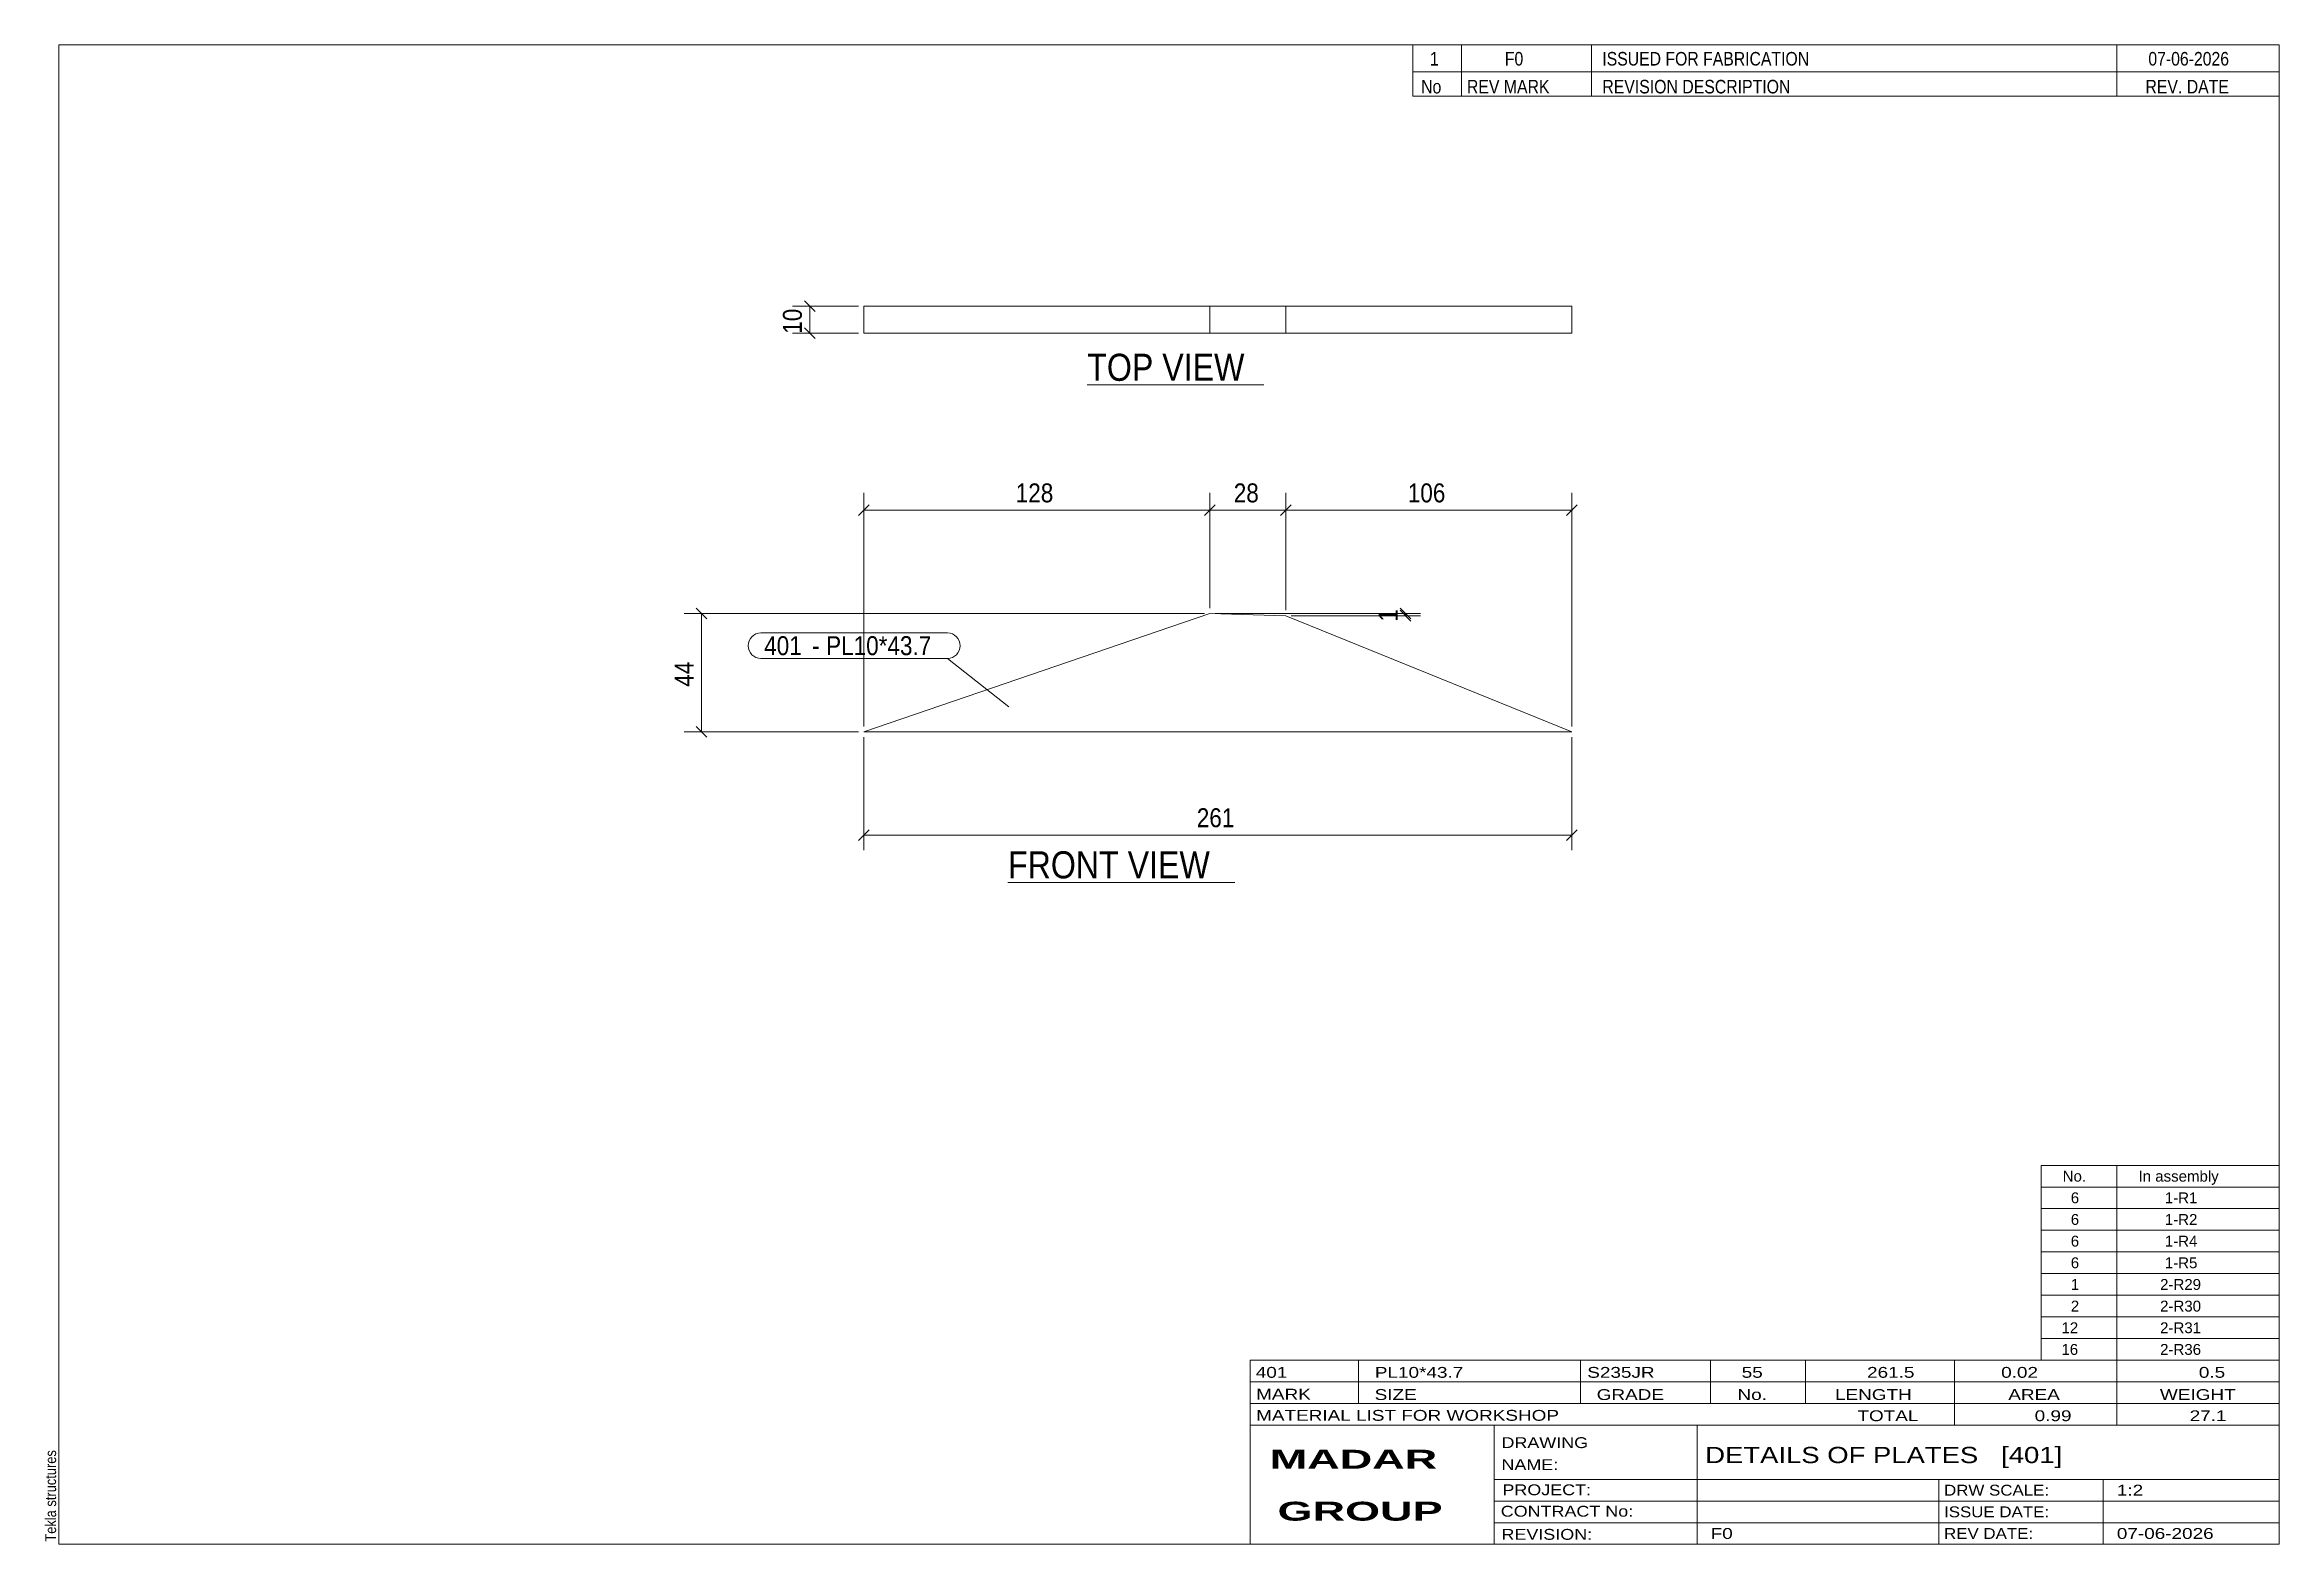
# Model space of a CAD drawing. Header units: millimetres. Extents: x 2 to 415, y 5 to 282.
import ezdxf

# ---------------------------------------------------------------- set-up
doc = ezdxf.new("R2010")
doc.units = ezdxf.units.MM
doc.linetypes.add('XKITLINE00', pattern=[0])
for name, color, linetype, lineweight in [('Dimensions', 7, 'Continuous', 0), ('DrawingSheet', 5, 'Continuous', 0), ('OtherObjectType', 7, 'Continuous', 0), ('Part', 2, 'Continuous', 0), ('PartMark', 7, 'Continuous', 0)]:
    doc.layers.add(name, color=color, linetype=linetype, lineweight=lineweight)
doc.styles.add('ARIAL', font='ARIAL.TTF')
doc.styles.add('ARIAL_BOLD', font='ARIALBD.TTF')
doc.styles.add('ARIAL_NARROW', font='ARIALN.TTF')

# ---------------------------------------------------------------- blocks, each defined once
blk = doc.blocks.new('*A1')
at = {"layer": 'Part', "color": 2, "linetype": 'XKITLINE00', "lineweight": 0}
for p, q in [((217.52, 176.93), (153.65, 155.09)), ((217.52, 176.93), (231.57, 176.53)), ((231.57, 176.53), (284.38, 155.09)), ((284.38, 155.09), (153.65, 155.09))]:
    blk.add_line(p, q, dxfattribs=at)
blk = doc.blocks.new('*A2')
at = {"layer": 'Part', "color": 2, "linetype": 'XKITLINE00', "lineweight": 0}
for p, q in [((284.38, 233.7), (153.65, 233.7)), ((153.65, 233.7), (153.65, 228.7)), ((217.52, 228.7), (217.52, 233.7)), ((231.57, 228.7), (231.57, 233.7)), ((284.38, 228.7), (284.38, 233.7)), ((284.38, 228.7), (153.65, 228.7))]:
    blk.add_line(p, q, dxfattribs=at)
blk = doc.blocks.new('*A3')
at = {"layer": 'DrawingSheet', "color": 5, "linetype": 'XKITLINE00', "lineweight": 0}
for p, q in [((415, 282), (5, 282)), ((5, 282), (5, 5)), ((415, 5), (415, 282)), ((5, 5), (415, 5))]:
    blk.add_line(p, q, dxfattribs=at)
at = {"layer": 'DrawingSheet', "color": 5, "style": 'ARIAL', "width": 0.85}
blk.add_text('Tekla structures', height=2, rotation=90, dxfattribs=at).set_placement((4.5, 5.5))
blk = doc.blocks.new('*A4')
at = {"layer": 'OtherObjectType', "color": 7, "linetype": 'XKITLINE00', "lineweight": 0}
for p, q in [((371, 75), (415, 75)), ((371, 71), (371, 75)), ((385, 71), (385, 75)), ((415, 71), (415, 75)), ((371, 71), (415, 71)), ((371, 67), (371, 71)), ((385, 67), (385, 71)), ((415, 67), (415, 71)), ((371, 67), (415, 67)), ((371, 63), (371, 67)), ((385, 63), (385, 67)), ((415, 63), (415, 67)), ((371, 63), (415, 63)), ((371, 59), (371, 63)), ((385, 59), (385, 63)), ((415, 59), (415, 63)), ((371, 59), (415, 59)), ((371, 55), (371, 59)), ((385, 55), (385, 59)), ((415, 55), (415, 59)), ((371, 55), (415, 55)), ((371, 51), (371, 55)), ((385, 51), (385, 55)), ((415, 51), (415, 55)), ((371, 51), (415, 51)), ((371, 47), (371, 51)), ((385, 47), (385, 51)), ((415, 47), (415, 51)), ((371, 47), (415, 47)), ((371, 43), (371, 47)), ((385, 43), (385, 47)), ((415, 43), (415, 47)), ((371, 43), (415, 43)), ((371, 39), (371, 43)), ((385, 39), (385, 43)), ((415, 39), (415, 43)), ((371, 39), (415, 39))]:
    blk.add_line(p, q, dxfattribs=at)
at = {"layer": 'OtherObjectType', "color": 7, "style": 'ARIAL_NARROW', "width": 1.211571}
for s, p in [('No.', (375, 72)), ('In assembly', (389, 72)), ('6', (376.5, 68)), ('6', (376.5, 64)), ('1-R1', (393.86, 68)), ('1-R2', (393.86, 64)), ('6', (376.5, 60)), ('1-R4', (393.86, 60)), ('6', (376.5, 56)), ('1-R5', (393.86, 56)), ('1', (376.5, 52)), ('2-R29', (392.99, 52)), ('2', (376.5, 48)), ('2-R30', (392.99, 48)), ('12', (374.77, 44)), ('2-R31', (392.99, 44)), ('16', (374.77, 40)), ('2-R36', (392.99, 40))]:
    blk.add_text(s, height=2, dxfattribs=at).set_placement(p)
blk = doc.blocks.new('*A5')
at = {"layer": 'OtherObjectType', "color": 7, "linetype": 'XKITLINE00', "lineweight": 0}
for p, q in [((255, 282), (415, 282)), ((415, 282), (255, 282)), ((255, 282), (255, 277)), ((264, 282), (264, 277)), ((288, 282), (288, 277)), ((385, 282), (385, 277)), ((415, 282), (415, 277)), ((255, 277), (415, 277)), ((255, 277), (255, 272.5)), ((255, 277), (415, 277)), ((264, 277), (264, 272.5)), ((288, 277), (288, 272.5)), ((385, 277), (385, 272.5)), ((415, 277), (415, 272.5)), ((415, 272.5), (255, 272.5))]:
    blk.add_line(p, q, dxfattribs=at)
at = {"layer": 'OtherObjectType', "color": 7, "style": 'ARIAL_NARROW'}
for s, width, p in [('1', 1.017001, (258.16, 278.15)), ('F0', 1.017001, (272, 278.15)), ('ISSUED FOR FABRICATION', 1.017001, (290, 278.15)), ('07-06-2026', 1.017001, (390.82, 278.15)), ('No', 1.02, (256.54, 273)), ('REV MARK', 1.02, (265, 273)), ('REVISION DESCRIPTION', 1.02, (290, 273)), ('REV. DATE', 1.02, (390.28, 273))]:
    blk.add_text(s, height=2.5, dxfattribs=dict(at, width=width)).set_placement(p)
blk = doc.blocks.new('*A6')
at = {"layer": 'OtherObjectType', "color": 7, "linetype": 'XKITLINE00', "lineweight": 0}
for p, q in [((225, 39), (415, 39)), ((225, 39), (225, 35)), ((225, 39), (415, 39)), ((245, 35), (245, 39)), ((286, 35), (286, 39)), ((310, 35), (310, 39)), ((327.5, 35), (327.5, 39)), ((355, 35), (355, 39)), ((385, 35), (385, 39)), ((415, 35), (415, 39)), ((225, 35), (415, 35)), ((225, 35), (225, 5)), ((225, 35), (415, 35)), ((245, 31), (245, 35)), ((286, 31), (286, 35)), ((310, 31), (310, 35)), ((327.5, 31), (327.5, 35)), ((355, 31), (355, 35)), ((385, 31), (385, 35)), ((415, 31), (415, 35)), ((225, 31), (415, 31)), ((355, 27), (355, 31)), ((385, 27), (385, 31)), ((415, 27), (415, 31)), ((225, 27), (415, 27)), ((270, 21), (270, 27)), ((307.5, 17), (307.5, 27)), ((415, 21), (415, 27)), ((270, 21), (270, 5)), ((415, 17), (415, 21)), ((270, 17), (415, 17)), ((307.5, 5), (307.5, 17)), ((352.16, 13), (352.16, 17)), ((382.5, 5), (382.5, 17)), ((415, 13), (415, 17)), ((270, 13), (415, 13)), ((352.16, 5), (352.16, 13)), ((415, 9), (415, 13)), ((270, 9), (415, 9)), ((415, 5), (415, 9)), ((225, 5), (415, 5)), ((262.5, 5), (415, 5))]:
    blk.add_line(p, q, dxfattribs=at)
at = {"layer": 'OtherObjectType', "color": 7, "style": 'ARIAL_NARROW'}
for s, height, width, p in [('401', 2, 1.525501, (226.01, 35.76)), ('PL10*43.7', 2, 1.525501, (248, 35.76)), ('S235JR', 2, 1.525501, (287.22, 35.76)), ('55', 2, 1.525501, (315.73, 35.76)), ('261.5', 2, 1.525501, (338.88, 35.76)), ('0.02', 2, 1.525501, (363.64, 35.76)), ('0.5', 2, 1.525501, (400.14, 35.76)), ('MARK', 2, 1.525501, (226.08, 31.73)), ('SIZE', 2, 1.525501, (247.96, 31.66)), ('GRADE', 2, 1.525501, (288.96, 31.66)), ('No.', 2, 1.525501, (314.96, 31.66)), ('LENGTH', 2, 1.525501, (332.96, 31.66)), ('AREA', 2, 1.525501, (364.96, 31.66)), ('WEIGHT', 2, 1.525501, (392.96, 31.66)), ('MATERIAL LIST FOR WORKSHOP', 2, 1.525501, (226.08, 27.82)), ('TOTAL', 2, 1.525501, (337.1, 27.75)), ('0.99', 2, 1.525501, (369.83, 27.75)), ('27.1', 2, 1.525501, (398.45, 27.75)), ('DRAWING', 2, 1.445, (271.38, 22.78)), ('NAME:', 2, 1.445, (271.38, 18.72)), ('DETAILS OF PLATES   [401]', 3, 1.474651, (309, 20)), ('PROJECT:', 2, 1.445, (271.55, 14.07)), ('DRW SCALE:', 2, 1.36, (353.1, 14)), ('1:2', 2, 1.525501, (385, 14)), ('CONTRACT No:', 2, 1.445, (271.25, 10.11)), ('ISSUE DATE:', 2, 1.36, (353.1, 10)), ('REVISION:', 2, 1.445, (271.38, 5.84)), ('F0', 2, 1.525501, (310, 6)), ('REV DATE:', 2, 1.36, (353.1, 6)), ('07-06-2026', 2, 1.525501, (385, 6))]:
    blk.add_text(s, height=height, dxfattribs=dict(at, width=width)).set_placement(p)
at = {"layer": 'OtherObjectType', "color": 1, "style": 'ARIAL_BOLD', "width": 1.7}
for s, p in [('MADAR ', (228.58, 18.97)), ('GROUP', (230.03, 9.37))]:
    blk.add_text(s, height=3.5, dxfattribs=at).set_placement(p)
blk = doc.blocks.new('*A7')
at = {"layer": 'Dimensions', "color": 7, "linetype": 'XKITLINE00', "lineweight": 0}
for p, q in [((153.65, 154.09), (153.65, 133.21)), ((284.38, 154.09), (284.38, 133.21)), ((154.64, 137), (152.66, 135.02)), ((285.37, 137), (283.39, 135.02)), ((153.65, 136.01), (284.38, 136.01))]:
    blk.add_line(p, q, dxfattribs=at)
at = {"layer": 'Dimensions', "color": 3}
for p in [(153.65, 136.01), (284.38, 136.01)]:
    blk.add_point(p, dxfattribs=at)
at = {"layer": 'Dimensions', "color": 3, "style": 'ARIAL', "width": 0.85}
blk.add_text('261', height=3.5, dxfattribs=at).set_placement((215.12, 137.46))
blk = doc.blocks.new('*A8')
at = {"layer": 'Dimensions', "color": 7, "linetype": 'XKITLINE00', "lineweight": 0}
for p, q in [((153.65, 156.09), (153.65, 199.21)), ((217.52, 177.93), (217.52, 199.21)), ((154.64, 197), (152.66, 195.02)), ((153.65, 196.01), (217.52, 196.01)), ((218.51, 197), (216.53, 195.02))]:
    blk.add_line(p, q, dxfattribs=at)
at = {"layer": 'Dimensions', "color": 3}
for p in [(153.65, 196.01), (217.52, 196.01)]:
    blk.add_point(p, dxfattribs=at)
at = {"layer": 'Dimensions', "color": 3, "style": 'ARIAL', "width": 0.85}
blk.add_text('128', height=3.5, dxfattribs=at).set_placement((181.69, 197.46))
blk = doc.blocks.new('*A9')
at = {"layer": 'Dimensions', "color": 7, "linetype": 'XKITLINE00', "lineweight": 0}
for p, q in [((217.52, 177.93), (217.52, 199.21)), ((231.57, 177.53), (231.57, 199.21)), ((218.51, 197), (216.53, 195.02)), ((217.52, 196.01), (231.57, 196.01)), ((232.56, 197), (230.58, 195.02))]:
    blk.add_line(p, q, dxfattribs=at)
at = {"layer": 'Dimensions', "color": 3}
for p in [(217.52, 196.01), (231.57, 196.01)]:
    blk.add_point(p, dxfattribs=at)
at = {"layer": 'Dimensions', "color": 3, "style": 'ARIAL', "width": 0.85}
blk.add_text('28', height=3.5, dxfattribs=at).set_placement((221.95, 197.46))
blk = doc.blocks.new('*A10')
at = {"layer": 'Dimensions', "color": 7, "linetype": 'XKITLINE00', "lineweight": 0}
for p, q in [((231.57, 177.53), (231.57, 199.21)), ((284.38, 156.09), (284.38, 199.21)), ((232.56, 197), (230.58, 195.02)), ((231.57, 196.01), (284.38, 196.01)), ((285.37, 197), (283.39, 195.02))]:
    blk.add_line(p, q, dxfattribs=at)
at = {"layer": 'Dimensions', "color": 3}
for p in [(231.57, 196.01), (284.38, 196.01)]:
    blk.add_point(p, dxfattribs=at)
at = {"layer": 'Dimensions', "color": 3, "style": 'ARIAL', "width": 0.85}
blk.add_text('106', height=3.5, dxfattribs=at).set_placement((254.08, 197.46))
blk = doc.blocks.new('*A11')
at = {"layer": 'Dimensions', "color": 7, "linetype": 'XKITLINE00', "lineweight": 0}
for p, q in [((122.66, 177.92), (124.64, 175.94)), ((216.52, 176.93), (120.45, 176.93)), ((123.65, 155.09), (123.65, 176.93)), ((152.65, 155.09), (120.45, 155.09)), ((122.66, 156.08), (124.64, 154.1))]:
    blk.add_line(p, q, dxfattribs=at)
at = {"layer": 'Dimensions', "color": 3}
for p in [(123.65, 176.93), (123.65, 155.09)]:
    blk.add_point(p, dxfattribs=at)
at = {"layer": 'Dimensions', "color": 3, "style": 'ARIAL', "width": 0.85}
blk.add_text('44', height=3.5, rotation=90.0002, dxfattribs=at).set_placement((122.2, 163.41))
blk = doc.blocks.new('*A12')
at = {"layer": 'Dimensions', "color": 7, "linetype": 'XKITLINE00', "lineweight": 0}
for p, q in [((252.66, 177.92), (254.64, 175.94)), ((252.66, 177.52), (254.64, 175.54)), ((218.52, 176.93), (256.45, 176.93)), ((232.57, 176.53), (256.45, 176.53)), ((253.65, 176.53), (253.65, 176.93))]:
    blk.add_line(p, q, dxfattribs=at)
at = {"layer": 'Dimensions', "color": 3}
for p in [(253.65, 176.93), (253.65, 176.53)]:
    blk.add_point(p, dxfattribs=at)
at = {"layer": 'Dimensions', "color": 3, "style": 'ARIAL', "width": 0.85}
blk.add_text('1', height=3.5, rotation=90.0002, dxfattribs=at).set_placement((252.2, 175.43))
blk = doc.blocks.new('*A13')
at = {"layer": 'PartMark', "color": 7, "linetype": 'XKITLINE00', "lineweight": 0}
for p, q in [((134.64, 173.34), (169.08, 173.34)), ((134.64, 168.64), (169.08, 168.64)), ((180.4, 159.68), (169.08, 168.64))]:
    blk.add_line(p, q, dxfattribs=at)
for centre, start, end in [((134.64, 170.99), 90, 270), ((169.08, 170.99), 270, 90)]:
    blk.add_arc(centre, 2.35, start, end, dxfattribs=at)
at = {"layer": 'PartMark', "color": 1, "style": 'ARIAL', "width": 0.85}
blk.add_text('401', height=3.5, dxfattribs=at).set_placement((135.24, 169.24))
at = {"layer": 'PartMark', "color": 3, "style": 'ARIAL', "width": 0.85}
for s, p in [('-', (144.08, 169.24)), ('PL10*43.7', (146.68, 169.24))]:
    blk.add_text(s, height=3.5, dxfattribs=at).set_placement(p)
blk = doc.blocks.new('*A14')
at = {"layer": 'OtherObjectType', "color": 7, "linetype": 'XKITLINE00', "lineweight": 0}
blk.add_line((180.26, 127.26), (222.12, 127.26), dxfattribs=at)
at = {"layer": 'OtherObjectType', "color": 3, "style": 'ARIAL', "width": 0.85}
blk.add_text('FRONT VIEW', height=5, dxfattribs=at).set_placement((180.26, 128.01))
blk = doc.blocks.new('*A15')
at = {"layer": 'Dimensions', "color": 7, "linetype": 'XKITLINE00', "lineweight": 0}
for p, q in [((152.65, 233.7), (140.45, 233.7)), ((142.66, 234.69), (144.64, 232.71)), ((143.65, 228.7), (143.65, 233.7)), ((152.65, 228.7), (140.45, 228.7)), ((142.66, 229.69), (144.64, 227.71))]:
    blk.add_line(p, q, dxfattribs=at)
at = {"layer": 'Dimensions', "color": 3}
for p in [(143.65, 233.7), (143.65, 228.7)]:
    blk.add_point(p, dxfattribs=at)
at = {"layer": 'Dimensions', "color": 3, "style": 'ARIAL', "width": 0.85}
blk.add_text('10', height=3.5, rotation=90.0002, dxfattribs=at).set_placement((142.2, 228.61))
blk = doc.blocks.new('*A16')
at = {"layer": 'OtherObjectType', "color": 7, "linetype": 'XKITLINE00', "lineweight": 0}
blk.add_line((194.89, 219.16), (227.49, 219.16), dxfattribs=at)
at = {"layer": 'OtherObjectType', "color": 3, "style": 'ARIAL', "width": 0.85}
blk.add_text('TOP VIEW', height=5, dxfattribs=at).set_placement((194.89, 219.91))

msp = doc.modelspace()

# ---------------------------------------------------------------- block references
at = {"lineweight": 0}
for name in ['*A3', '*A5', '*A15', '*A2', '*A16', '*A8', '*A9', '*A10', '*A11', '*A12', '*A13', '*A1', '*A7', '*A14', '*A4', '*A6']:
    msp.add_blockref(name, (0, 0), dxfattribs=at)

doc.saveas('drawing.dxf')
